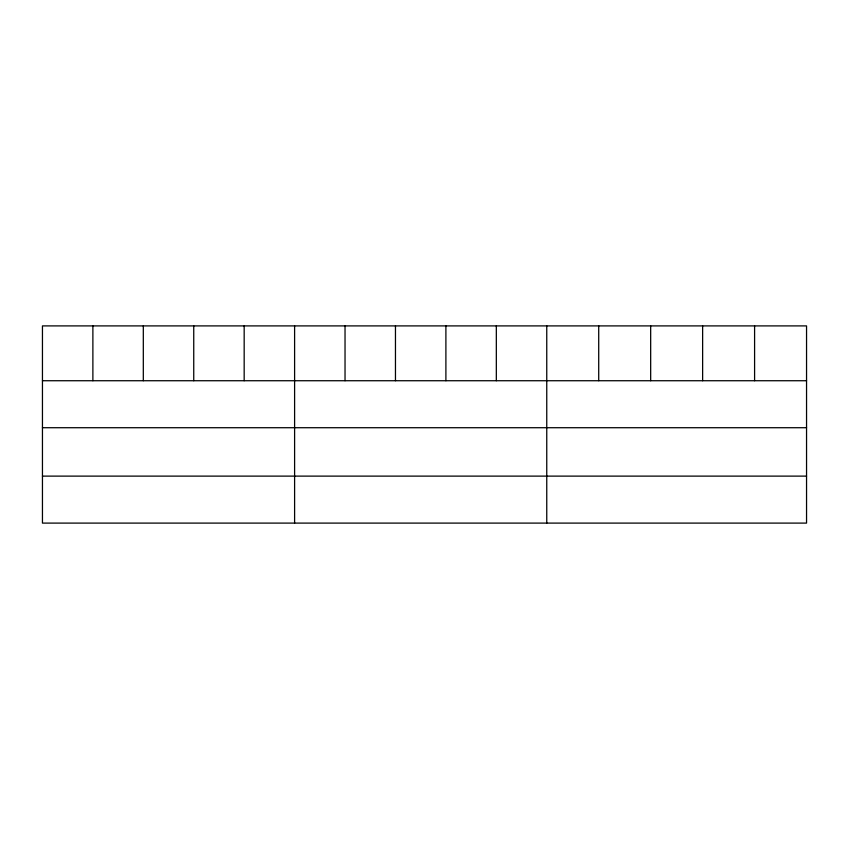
<?xml version="1.0" encoding="UTF-8"?>
<svg xmlns="http://www.w3.org/2000/svg" width="849" height="849" viewBox="0 0 849 849"><rect width="100%" height="100%" fill="white"/><g stroke="black" fill="none" stroke-linecap="round" stroke-linejoin="round"><path stroke-width="1.27" d="M806.55 427.716L806.55 325.899L42.45 325.899L42.45 523.101L806.55 523.101L806.55 427.716L42.45 427.716M42.45 380.734L806.55 380.734M42.45 476.119L806.55 476.119M754.591 325.899L754.591 380.734M702.632 325.899L702.632 380.734M650.674 325.899L650.674 380.734M598.715 325.899L598.715 380.734M546.756 325.899L546.756 523.101M496.325 325.899L496.325 380.734M445.895 325.899L445.895 380.734M395.464 325.899L395.464 380.734M345.034 325.899L345.034 380.734M294.603 325.899L294.603 523.101M244.172 325.899L244.172 380.734M193.742 325.899L193.742 380.734M143.311 325.899L143.311 380.734M92.881 325.899L92.881 380.734"/></g></svg>
